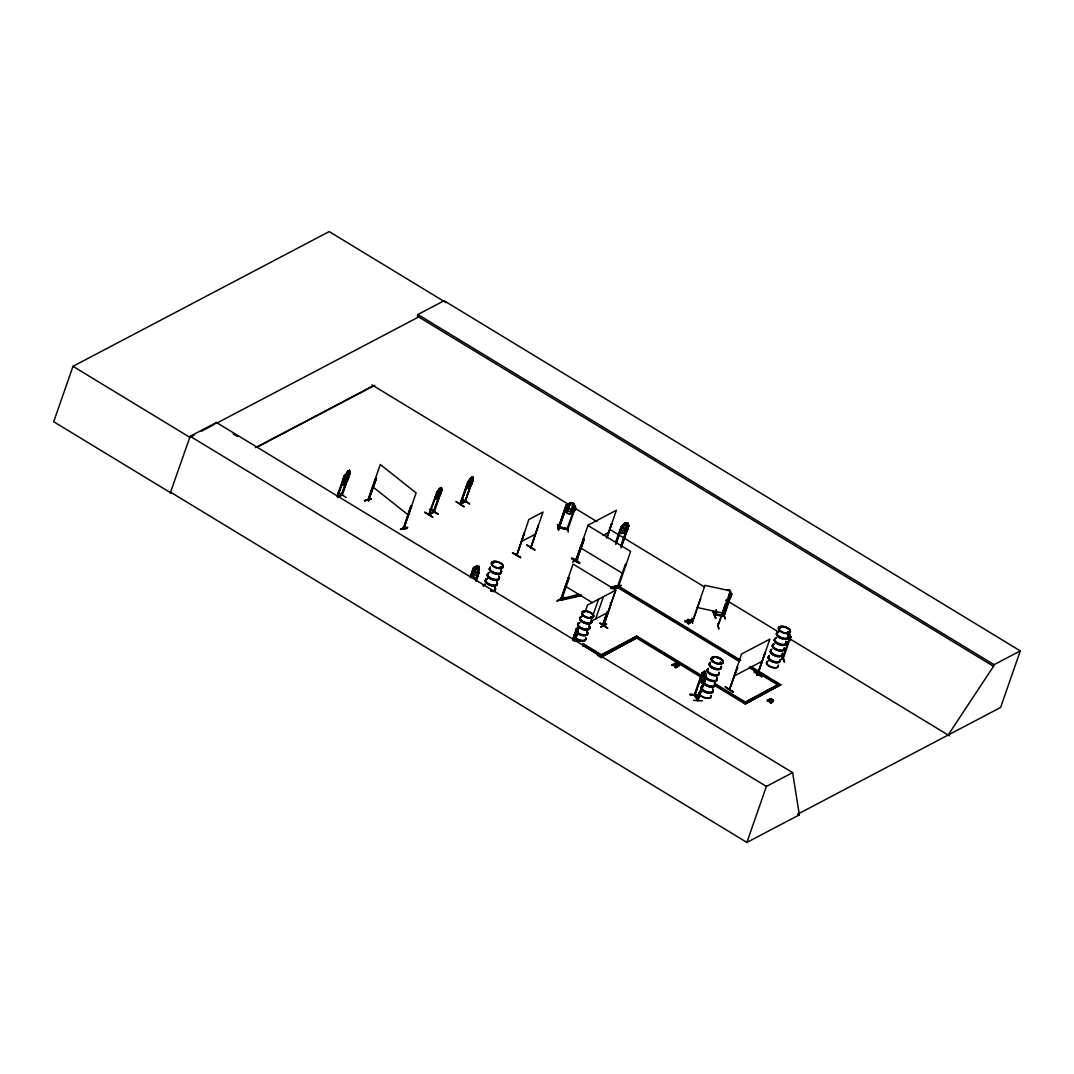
<?xml version="1.0" encoding="UTF-8"?>
<svg xmlns="http://www.w3.org/2000/svg" width="1074" height="1074" viewBox="0 0 1074 1074"><rect width="100%" height="100%" fill="white"/><g stroke="black" fill="none" stroke-linecap="round" stroke-linejoin="round"><path stroke-width="1.5" d="M400.696 529.079C413.302 524.193 405.999 530.918 400.656 529.012M704.49 681.856C698.516 689.938 701.94 665.907 701.107 681.654L702.141 683.48M705.484 677.721L697.617 700.57L694.234 695.026L701.98 672.928L704.732 671.169L702.235 683.601M672.391 665.611C670.78 664.497 675.291 665.061 675.788 667.733L677.519 666.82L677.197 666.068L675.653 667.249L677.197 666.068M672.579 665.128L674.056 664.725L675.653 667.249M685.373 621.953C691.2 621.457 681.077 619.51 687.414 622.101M474.252 567.878L473.486 567.542L470.17 577.033M566.951 505.384L559.192 527.817L566.965 505.371M574.711 507.438L566.83 529.509C567.247 527.374 568.388 529.509 567.878 529.576M626.572 523.293L625.833 527.723L623.685 529.321L623.887 526.529L626.504 523.239M474.936 578.054C471.11 577.087 472.547 563.367 473.043 576.295L474.936 578.174L477.89 576.416C480.253 552.237 478.319 576.845 475.473 580.39M338.135 492.429L346.07 497.383M438.098 514.352L430.218 509.157L438.326 514.298M461.471 498.954L469.687 503.76M607.696 628.183L599.748 622.974L607.615 628.29M577.409 632.546L577.45 632.371A6.216 2.98 19.2 0 0 584.538 634.882A6.216 2.98 19.2 0 0 587.72 632.317M717.754 623.766L718.788 629.082L717.942 623.86M347.976 476.614L348.459 473.567L348.943 476.212M349.09 473.419L349.399 470.264L349.963 472.963L342.176 495.154M622.222 526.636L621.121 526.622L615.617 542.451M628.397 525.723L627.74 529.307L623.981 533.174L621.39 533.536L620.168 530.328M702.383 700.852L693.442 700.369M560.547 599.654L561.621 600.071L561.058 598.715M560.829 598.822L561.769 599.144M561.621 600.071L560.735 599.534L561.541 600.017L569.26 577.852L568.347 577.517L569.26 577.852M575.476 561.111L576.469 561.447M575.664 560.99L576.577 561.044M617.617 585.988C620.597 585.961 615.59 585.934 618.302 587.102M347.56 474.386L346.58 478.615L344.929 480.602L347.654 474.439M348.674 471.177L347.694 475.42L346.043 477.393L348.594 471.124M440.649 488.254L439.655 492.483L438.004 494.456L440.555 488.2M472.01 477.702L471.016 481.944L469.365 483.918L471.916 477.648M705.323 672.982L703.269 678.889L702.973 676.284L705.229 672.968M694.448 695.522L702.799 673.17M695.24 694.838L694.824 694.234L698.033 700.516M697.63 699.241L697.818 699.671M577.517 633.942L574.751 639.258L575.637 632.304M578.416 628.706L575.194 640.238M349.654 472.963L341.613 495.356L349.037 474.319M436.836 492.281L428.593 514.728L433.896 511.936M468.707 481.743L467.714 481.998L459.941 504.189L465.055 501.41M526.837 545.23L534.798 550.17M603.763 626.021L602.944 626.008M737.341 667.222L729.38 689.844L737.623 667.397L736.871 667.478L737.623 667.397M757.801 674.969L756.888 674.996L757.788 673.922M341.693 494.295L342.418 494.322M428.66 514.647L429.479 514.647L437.252 492.268M433.278 512.217L442.005 489.959M433.654 511.358L434.446 511.305L434.138 512.217L429.023 514.862M464.975 500.793L465.74 500.846M574.59 641.353C579.732 629.337 580.161 617.631 572.885 639.916M578.255 628.693L576.201 634.6L578.188 628.129M702.705 673.103L701.98 672.928M446.019 302.586L329.181 231.581L72.992 366.315L53.7 421.733L170.538 492.724M170.699 492.268L746.9 842.419L799.392 814.817L797.995 814.011L799.351 814.83L792.625 772.636L216.411 422.485L190.192 436.272L170.256 493.047L171.169 492.55M216.411 422.485L216.049 423.532L418.659 316.978M337.223 496.054L344.392 475.473L345.318 475.151M337.505 496.215L344.875 475.218M337.988 495.973L345.304 475.339M341.331 495.181L346.902 479.326M344.392 475.473C338.189 491.14 348.755 483.649 350.03 472.896L349.493 470.318L347.6 471.285L349.426 470.412M798.036 813.985L1000.606 707.457L1020.3 650.898L444.086 300.747L417.867 314.534L417.303 316.145L993.517 666.296L948.154 735.032M364.529 500.914L371.497 498.698L364.636 500.43M368.838 499.853C367.321 497.853 370.181 501.786 367.885 500.202L380.29 464.492L416.121 492.939L403.69 528.596L411.664 506.337L410.818 505.921L403.663 528.556M376.45 478.373L368.463 500.632L376.45 478.373L375.833 477.903L368.113 500.054L368.812 500.578M411.06 505.867L403.448 528.072L404.039 528.542M438.326 514.258L430.191 509.13M433.305 512.244L438.877 496.389M434.191 512.164L441.844 489.972L441.454 487.381L436.366 492.536M440.729 493.476L441.911 489.905M432.728 517.144C430.768 515.48 415.316 506.686 432.701 517.198M468.559 481.971L460.222 504.35L468.197 481.743M460.424 504.35L468.653 481.676M467.928 482.172L470.922 477.729L472.721 476.775L473.285 479.474L464.935 501.88L465.472 500.618M472.13 482.938C473.164 484.589 464.398 490.348 469.137 487.381C469.727 486.025 475.312 479.622 472.439 479.514L465.002 501.84L472.909 479.259M464.062 506.646C448.207 496.457 459.43 503.867 463.834 506.78M469.392 503.907L461.565 498.578M470.452 577.007L473.795 567.408M470.654 577.543L473.97 568.039M470.936 577.517L474.413 567.676M475.755 580.376L478.239 572.482L479.165 572.992M475.957 580.9L478.722 572.979M476.238 580.873C477.729 576.429 481.447 569.327 476.708 565.756L473.755 567.502L474.359 568.039M512.607 552.694L520.581 557.607L512.432 552.868M516.822 555.298L524.434 532.825L516.782 555.325L517.212 554.573M530.784 548.009L538.342 525.522L530.744 547.982M531.066 547.203L530.663 547.982L543.028 512.043L528.878 519.494L516.755 555.285M567.153 505.612L566.119 505.25L558.319 527.576L567.797 529.777M558.52 527.643L566.119 505.25M558.601 530.059L558.144 524.434L557.473 524.783L558.601 530.059L557.54 524.73M567.703 529.764L575.489 507.398C573.986 506.512 577.02 509.506 574.415 511.13L569.985 513.922L566.736 513.144L564.763 508.901L566.83 513.117M568.186 532.248L567.797 526.676M578.658 594.325L560.494 599.024L561.756 600.071L581.316 595.708M560.682 599.735L573.033 564.051L615.684 589.962L603.36 625.793M562.87 597.856L557.567 600.702C577.53 591.143 546.25 605.588 560.816 599.574L568.535 577.409M561.219 600.097L561.527 599.265M584.189 538.504L575.57 561.152L588.122 525.119L616.422 510.244L606.756 537.859M575.597 561.219L583.477 538.866L584.202 539.309L576.376 561.621L576.349 560.158M576.188 561.527L584.202 539.309M579.53 563.42C562.414 554.654 577.342 558.292 579.53 563.447M579.987 562.816L571.798 558.346M606.474 537.685L611.737 523.709L607.24 537.604M572.549 639.849L576.845 628.854A6.229 2.98 19.2 0 1 577.799 628.438M572.617 640.319L576.416 628.76M572.939 640.386L576.738 628.84L578.295 626.974M574.254 641.285L577.007 633.365M585.317 611.388L587.518 605.065L615.818 590.176L603.212 626.276M615.818 542.639L621.336 526.81L622.074 526.77M615.751 543.941L621.269 528.113M615.952 544.129L622.182 526.475M593.049 615.08L598.567 599.252M620.732 546.263L626.249 530.435M595.708 618.852L603.427 596.688M620.933 546.451L628.787 525.777L627.578 522.568L625.014 523.011M621.416 546.169L628.585 525.589M621.067 547.941L628.908 525.736M600.822 627.001C610.717 623.121 606.125 622.571 600.957 627.015M607.266 612.046L602.581 625.229L607.078 612.14M610.999 587.747L616.127 585.961L617.389 587.008L612.261 588.794M603.427 624.759L602.742 624.33L602.554 625.162M615.764 588.458L621.121 585.558M602.876 626.088L611.133 603.642L603.695 626.008M603.722 626.061L603.749 624.974M618.221 587.048L617.496 586.619L625.39 564.347L626.115 564.79L625.39 564.347M617.55 586.673C618.517 584.269 619.336 588.109 617.416 586.565M618.087 587.035L618.49 586.283M739.449 661.557L618.074 587.8L630.626 551.418L587.975 525.508M740.724 660.322L619.336 586.565L618.074 587.8M621.188 585.182L615.952 588.015M601.668 656.858L638.318 637.03L601.668 656.858L583.437 645.783A6.243 2.98 19.2 0 0 582.833 644.064M618.825 646.078L636.761 636.077L702.289 675.895M684.756 621.604C684.903 619.389 689.159 620.732 687.253 622.558L686.783 622.276M688.125 623.175L689.884 623.162A1.651 0.792 19.2 0 0 689.441 622.625L687.561 622.115L689.602 622.168A1.651 0.792 19.2 0 1 690.045 622.705L688.555 624.007C688.501 623.229 690.246 621.698 686.944 621.819M675.197 667.37L674.606 665.195L671.948 664.967M675.788 667.733L677.681 666.363M693.254 620.504L692.582 621.027L704.974 585.357L730.468 590.861L717.687 626.464L725.326 604.058M693.025 620.906L700.691 598.728M714.962 617.295C708.182 597.775 721.07 632.156 713.19 611.925M716.318 609.884L714.747 614.865L716.385 610.072M716.626 611.603L715.499 614.999L715.902 613.979M715.673 614.972L715.042 613.818M689.911 694.771L699.026 694.838L690.072 694.314M717.929 625.618L717.687 626.437M717.647 626.209L718.305 625.484M701.08 676.365L702.248 672.821L694.918 695.59M723.151 613.549L725.125 618.53M694.61 695.643L694.985 694.354M729.246 596.607L729.917 590.19L726.736 589.76M723.42 615.174C723.124 617.912 722.52 614.18 724.185 615.335M723.017 616.167L730.897 593.788M731.032 593.788L723.876 616.342L714.841 614.865M697.59 699.174L697.335 700.1C697.294 690.958 709.592 680.07 704.625 671.169L702.034 676.472L702.047 679.775L702.812 680.997L704.302 680.137M705.685 678.406L705.068 677.882L697.617 700.53M725.38 686.877C749.504 702.879 708.813 676.754 733.394 691.723M753.814 671.948L761.949 677.076M743.664 703.054L779.281 683.762L779.039 684.447M715.23 685.776L745.222 703.994L780.825 684.702L750.713 666.404M756.915 675.049L765.171 652.603L757.734 674.955M782.087 656.415L784.611 661.92L782.584 656.429M767.749 700.825L767.641 699.765L771.454 702.087C774.287 701.644 768.836 704.329 771.092 702.275L768.259 700.557L767.198 701.054L767.36 699.926M788.343 639.513L788.987 633.056L790.92 637.097L789.699 640.614L785.349 643.662M782.382 658.093C781.053 660.658 783.926 656.107 783.04 659.261L790.665 636.855L789.82 636.734L790.92 637.097M790.196 636.748L782.073 659.074L783 659.235M767.588 701.282L768.259 700.557M782.047 658.845L783.013 659.006L782.463 658.053M784.087 661.839L782.234 656.389M770.85 703.269L771.092 702.275M767.48 700.235L771.454 702.087M771.293 702.544L771.951 701.819M745.222 703.994L780.825 684.702M746.9 842.419L766.393 786.423L792.625 772.636M993.517 666.296L994.081 664.685L1020.3 650.898M492.711 562.763L493.624 562.843M500.081 567.341L500.967 566.884M500.162 567.139L500.672 567.663M501.585 567.878L500.471 566.938M583.598 612.663L583.075 612.073L584.001 612.408M590.552 617.147L590.928 616.557L591.062 617.335M591.264 617.147L591.774 616.879M712.747 658.08L713.512 658.268M713.163 657.906L713.337 658.416M720.614 662.591L719.969 662.765L720.681 662.255M720.359 662.376L721.446 663.088L720.318 662.833M721.057 662.685L721.486 662.645M721.768 663.074L720.359 663.182M780.476 627.35L779.684 627.471L780.288 627.995M780.691 627.74L779.657 627.538L780.342 627.834M788.061 632.72L787.618 631.888M788.209 631.888L788.665 632.881M787.766 632.868L788.96 632.653M731.005 593.828L731.676 594.164M520.621 557.54L512.58 552.734M347.681 471.338L344.7 477.876L345.13 479.353L348.164 476.051M348.406 473.674L346.566 474.533L344.499 478.454L344.016 482.562L347.05 479.259M439.575 488.267L436.662 494.953L437.105 496.43L438.259 495.812C441.213 495.45 441.092 483.166 441.844 489.972L441.562 489.811M671.787 665.236L673.089 664.094L677.613 666.269L679.09 665.759L676.204 663.557L674.942 663.477L678.634 665.397L674.432 663.571L675.814 666.793M566.991 505.666L566.132 505.424M691.817 618.194L692.69 623.39M346.66 474.52L343.586 478.91L346.566 474.533M344.7 484.065L347.788 479.662M436.662 492.765L439.655 488.321M437.695 497.866L440.77 493.476L437.776 497.92L435.896 498.819C435.252 492.214 434.903 501.719 437.776 497.92M471.016 477.782L467.714 481.998M627.578 522.729L625.068 523.078L622.625 526.703L621.698 529.334L622.652 531.2L624.316 530.959L626.692 528.65L627.511 522.662M477.232 566.938L475.044 570.858L475.755 573.449L477.339 571.14L477.138 566.938M698.852 695.173L689.723 694.462M569.247 506.216L571.314 503.438L572.361 503.679L572.388 506.915M713.66 611.925L715.485 617.402M713.794 611.589L715.459 617.282M576.483 635.741L575.61 636.681L576.04 632.344L578.161 627.068M729.447 688.783L729.958 688.555M756.955 674.996L757.251 674.203M364.489 500.793L371.255 499.034M342.136 495.127L337.491 497.517M429.667 513.869L429.144 514.097M461.028 503.317L460.209 503.303L465.136 501.303M625.068 522.984L621.242 526.797L625.001 522.931M621.403 533.375L623.967 533.093L627.74 529.307M572.509 562.158L577.812 559.312M568.146 528.972L558.802 526.864M493.06 562.951L492.577 562.615M501.84 567.743L501.102 567.81M590.942 617.255L591.68 616.61M719.996 662.524L721.715 662.913M787.524 632.264L788.195 631.928M571.851 508.458L569.26 509.344L568.71 507.76M785.322 643.594L789.699 640.614M704.732 671.169L702.275 672.915L702.718 673.452M726.225 600.675L730.589 597.668L731.837 594.217L729.823 590.27M726.239 600.728L730.495 597.614M714.666 614.637L723.903 616.14M724.225 615.536L723.326 615.402M724.064 616.342L731.622 593.976M569.985 513.869L574.308 511.023M583.477 538.866L584.014 539.403M612.019 523.87L611.267 523.964M611.401 603.816L610.65 603.897M603.185 625.175L603.83 624.706L602.984 624.195M765.44 652.764L764.688 652.858M729.582 689.374L741.557 654.012L769.857 639.137L757.385 675.21M194.193 435.024L189.83 437.319L72.992 366.315M201.482 431.184L214.599 424.297M255.531 447.643L373.296 385.714M259.076 446.166L374.799 385.298M345.224 475.42L347.6 471.204M343.935 481.743L345.815 480.776L348.674 476.359M342.901 485.005L344.794 484.038M337.411 496.779L341.532 494.604M337.692 496.94L341.814 494.778M338.592 496.631L341.921 494.872M433.507 511.667L429.251 514.07L433.775 511.842M460.733 503.303L464.867 501.128M460.37 504.324L465.552 501.612M521.172 541.658L535.308 534.208M603.051 535.376L608.703 532.395M619.336 586.565L618.315 587.116L739.691 660.872M590.848 621.416L608.099 612.341M601.386 654.684L636.761 636.077M602.621 654.603L615.885 647.622M687.253 622.558L689.253 623.108L687.991 623.632M733.837 676.177L762.137 661.289M748.081 700.731L771.669 688.327M774.609 686.769L777.563 685.225M770.42 703L772.381 702.087M477.299 574.697L475.393 575.557L474.225 574.348L473.809 571.046L476.789 565.864L478.548 567.69M558.292 527.388L567.77 529.549M559.541 526.998L558.735 526.81M729.501 689.857L729.716 689.052M492.885 562.561L493.047 562.548M583.759 612.193L583.048 612.126M433.789 511.962L434.124 511.157M411.664 506.337L410.818 505.921M403.233 527.455L404.066 527.817M611.24 587.048L616.127 585.961M581.544 595.009L561.997 599.373L560.735 598.325M610.878 588.458L617.389 587.008M787.672 632.022L788.584 632.304M788.423 632.546L788.034 632.787M575.946 560.172L576.751 560.641M783.214 658.416L782.396 658.295M715.767 614.167L723.232 615.174M705.376 678.379L705.806 673.062L704.611 671.29M704.517 681.95L705.833 678.432L697.979 700.516M697.818 699.429L694.811 695.066M590.915 616.798L591.693 617M720.761 662.913L721.54 662.725M368.328 499.195L368.046 500.001M403.556 527.159L404.321 527.723L403.421 527.347M727.595 590.378L728.628 590.552M714.948 614.033L723.151 615.402M697.254 607.522L722.762 613.026M500.981 567.716L501.733 567.394L500.9 567.448M501.169 568.012L500.242 567.394M578.161 628.666L578.188 626.961M574.63 637.526L574.859 639.272M559.514 526.784L567.005 528.757M591.438 616.691L592.311 617.429M603.158 624.276L603.789 624.665M590.928 617.308L590.566 616.932M610.448 602.89L611.173 603.333L610.274 602.997M526.945 544.894L534.959 549.74M417.867 314.534L994.081 664.685M371.94 384.881L568.267 504.189M575.436 508.539L596.929 521.602M609.831 529.442L704.45 586.941M725.957 600.017L777.563 631.378M790.464 639.218L949.51 735.865M472.721 476.775L470.922 477.809L468.935 481.77L468.022 484.401L468.465 485.878L469.62 485.273C472.573 484.898 472.453 472.627 473.204 479.42M580.255 547.659L622.907 573.583M466.707 485.69L467.405 488.214M623.39 589.868L650.522 606.354M653.368 608.085L739.046 660.148M750.471 667.102L780.583 685.4M749.679 666.941L778.247 684.299L778.006 684.997L749.437 667.639M768.098 701.013L771.011 702.799M565.313 586.203L592.324 602.621M715.083 683.682L744.94 701.819M636.52 636.775L697.778 674.002M716.264 685.239L743.275 701.644M701.255 676.445L637.285 637.567L637.043 638.265L701.013 677.13M714.049 684.219L745.463 703.309M342.968 484.898L342.431 482.36M583.303 643.688L602.944 655.623L602.702 656.321L597.09 652.911M583.061 644.387L585.867 646.092M590.069 648.642L594.284 651.206M583.665 645.085L601.91 656.174M233.246 433.977L237.555 436.594M597.319 655.221L601.628 657.825M190.192 436.272L766.393 786.423M725.42 618.96L723.312 613.093M372.571 486.656L408.402 515.104M615.885 586.646L617.147 587.693M695.133 695.093L697.858 699.684M788.907 633.136L790.813 637.11M466.774 485.623L467.338 488.321M499.007 577.866A6.243 2.98 19.2 0 1 492.013 579.718A6.243 2.98 19.2 0 1 488.173 573.932M498.712 576.617A6.337 3.034 19.2 0 1 492.899 579.665A6.337 3.034 19.2 0 1 488.227 573.529M496.712 582.095A6.229 2.98 19.2 0 1 494.483 585.545A6.229 2.98 19.2 0 1 486.576 582.672A6.229 2.98 19.2 0 1 487.435 578.711M500.846 570.495A6.337 3.034 19.2 0 1 495.033 573.556A6.337 3.034 19.2 0 1 490.348 567.421M498.86 575.946A6.243 2.98 19.2 0 1 493.919 579.154A6.243 2.98 19.2 0 1 487.851 573.462M488.536 572.912A6.243 2.98 19.2 0 1 489.556 572.563M501.142 571.757A6.243 2.98 19.2 0 1 494.147 573.61A6.243 2.98 19.2 0 1 490.308 567.824M498.819 576.295A6.337 3.034 19.2 0 1 493.02 579.356A6.337 3.034 19.2 0 1 488.334 573.221M500.954 570.187A6.337 3.034 19.2 0 1 495.141 573.234A6.337 3.034 19.2 0 1 490.469 567.099M500.994 569.824A6.243 2.98 19.2 0 1 496.054 573.033A6.243 2.98 19.2 0 1 489.986 567.341M496.51 582.645A6.216 2.98 19.2 0 1 490.805 585.652A6.216 2.98 19.2 0 1 486.227 579.624M496.658 582.35A6.269 2.994 19.2 0 1 494.416 585.827A6.269 2.994 19.2 0 1 486.455 582.94A6.269 2.994 19.2 0 1 487.314 578.953M494.886 587.612A6.337 3.034 19.2 0 1 490.657 591.022M483.394 585.827A6.337 3.034 19.2 0 1 484.387 584.524M495.423 588.163A6.243 2.98 19.2 0 1 490.764 590.619M483.609 585.491A6.243 2.98 19.2 0 1 484.602 584.229M494.564 588.284A6.243 2.98 19.2 0 1 493.167 591.64M483.555 585.8A6.243 2.98 19.2 0 1 485.26 584.9M494.778 587.921A6.337 3.034 19.2 0 1 493.355 591.344M483.287 586.136A6.337 3.034 19.2 0 1 485.327 584.498M588.901 626.639A6.243 2.98 19.2 0 1 586.659 630.102A6.243 2.98 19.2 0 1 578.738 627.229A6.243 2.98 19.2 0 1 579.598 623.256M589.102 626.29A6.337 3.034 19.2 0 1 586.834 629.807A6.337 3.034 19.2 0 1 578.792 626.88A6.337 3.034 19.2 0 1 579.651 622.853M587.089 631.807A6.229 2.98 19.2 0 1 585.075 635.244A6.229 2.98 19.2 0 1 577.275 632.693M576.416 631.794A6.229 2.98 19.2 0 1 576.094 629.324M576.053 630.505A6.216 2.98 19.2 0 1 576.926 628.397M591.237 620.168A6.337 3.034 19.2 0 1 588.968 623.685A6.337 3.034 19.2 0 1 580.913 620.772A6.337 3.034 19.2 0 1 581.786 616.731M589.25 625.618A6.243 2.98 19.2 0 1 583.531 628.626A6.243 2.98 19.2 0 1 578.926 622.584M591.022 620.517A6.243 2.98 19.2 0 1 585.303 623.538A6.243 2.98 19.2 0 1 580.698 617.496M589.223 625.967A6.337 3.034 19.2 0 1 586.954 629.485A6.337 3.034 19.2 0 1 578.899 626.572A6.337 3.034 19.2 0 1 579.772 622.531M591.344 619.859A6.337 3.034 19.2 0 1 586.323 623.121A6.337 3.034 19.2 0 1 580.161 617.335M580.859 616.771A6.337 3.034 19.2 0 1 581.893 616.422M591.895 620.396A6.243 2.98 19.2 0 1 584.135 621.953A6.243 2.98 19.2 0 1 582.081 616.114M586.901 632.317A6.216 2.98 19.2 0 1 584.887 635.754A6.216 2.98 19.2 0 1 577.114 633.204M576.241 632.304A6.216 2.98 19.2 0 1 575.933 629.847M587.048 632.022A6.269 2.994 19.2 0 1 585.021 635.486A6.269 2.994 19.2 0 1 577.181 632.908M576.308 632.009A6.269 2.994 19.2 0 1 575.986 629.525M576.684 628.975A6.269 2.994 19.2 0 1 577.705 628.626M585.679 638.52A6.337 3.034 19.2 0 1 578.564 640.399A6.337 3.034 19.2 0 1 574.671 634.519M585.464 638.855A6.243 2.98 19.2 0 1 578.456 640.708A6.243 2.98 19.2 0 1 574.63 634.922M585.786 638.198A6.337 3.034 19.2 0 1 578.671 640.077A6.337 3.034 19.2 0 1 574.791 634.197M585.827 637.835A6.243 2.98 19.2 0 1 578.819 639.688A6.243 2.98 19.2 0 1 574.993 633.888M583.665 644.319A6.337 3.034 19.2 0 1 583.464 645.904M583.034 643.715A6.337 3.034 19.2 0 1 583.357 646.212M583.692 643.944A6.243 2.98 19.2 0 1 582.82 646.065M785.591 641.97A6.243 2.98 19.2 0 1 780.65 645.179A6.243 2.98 19.2 0 1 774.582 639.486M785.792 641.621A6.337 3.034 19.2 0 1 780.785 644.883A6.337 3.034 19.2 0 1 774.609 639.097M775.307 638.533A6.337 3.034 19.2 0 1 776.341 638.184M784.302 648.025A6.243 2.98 19.2 0 1 777.294 649.877A6.243 2.98 19.2 0 1 773.468 644.091M784.436 647.649A6.243 2.98 19.2 0 1 777.428 649.502A6.243 2.98 19.2 0 1 773.602 643.715M787.927 635.499A6.337 3.034 19.2 0 1 785.658 639.017A6.337 3.034 19.2 0 1 777.616 636.103A6.337 3.034 19.2 0 1 778.475 632.062M786.463 641.849A6.256 2.994 19.2 0 1 779.442 643.702A6.256 2.994 19.2 0 1 775.603 637.902M787.725 635.862A6.256 2.994 19.2 0 1 785.497 639.325A6.256 2.994 19.2 0 1 777.549 636.452A6.256 2.994 19.2 0 1 778.408 632.465M785.913 641.299A6.337 3.034 19.2 0 1 780.892 644.561A6.337 3.034 19.2 0 1 774.716 638.775M775.415 638.225A6.337 3.034 19.2 0 1 776.462 637.862M788.034 635.19A6.337 3.034 19.2 0 1 785.765 638.708A6.337 3.034 19.2 0 1 777.724 635.781A6.337 3.034 19.2 0 1 778.583 631.754M788.074 634.828A6.243 2.98 19.2 0 1 782.355 637.835A6.243 2.98 19.2 0 1 777.751 631.794M780.127 661.141A6.243 2.98 19.2 0 1 772.273 661.852A6.243 2.98 19.2 0 1 769.185 656.362M780.248 659.96A6.337 3.034 19.2 0 1 773.132 661.839A6.337 3.034 19.2 0 1 769.239 655.959M778.247 665.41A6.243 2.98 19.2 0 1 771.239 667.263A6.243 2.98 19.2 0 1 767.413 661.477M778.368 665.074A6.243 2.98 19.2 0 1 770.608 666.632A6.243 2.98 19.2 0 1 768.554 660.792M784.114 648.562A6.243 2.98 19.2 0 1 776.354 650.106A6.243 2.98 19.2 0 1 774.3 644.279M784.248 648.24A6.269 2.994 19.2 0 1 777.227 650.092A6.269 2.994 19.2 0 1 773.374 644.279M782.369 653.851A6.337 3.034 19.2 0 1 775.253 655.731A6.337 3.034 19.2 0 1 771.36 649.851M780.395 659.275A6.256 2.994 19.2 0 1 773.374 661.141A6.256 2.994 19.2 0 1 769.534 655.341M782.167 654.187A6.256 2.994 19.2 0 1 775.146 656.039A6.256 2.994 19.2 0 1 771.307 650.24M780.355 659.651A6.337 3.034 19.2 0 1 773.24 661.53A6.337 3.034 19.2 0 1 769.346 655.65M782.476 653.529A6.337 3.034 19.2 0 1 775.374 655.409A6.337 3.034 19.2 0 1 771.481 649.528M782.516 653.167A6.243 2.98 19.2 0 1 775.509 655.019A6.243 2.98 19.2 0 1 771.682 649.233M719.016 674.136A6.243 2.98 19.2 0 1 711.149 674.848A6.243 2.98 19.2 0 1 708.075 669.357M719.124 672.955A6.337 3.034 19.2 0 1 712.008 674.834A6.337 3.034 19.2 0 1 708.115 668.954M716.613 677.533A6.243 2.98 19.2 0 1 712.451 680.889A6.243 2.98 19.2 0 1 705.296 675.774M716.734 677.17A6.243 2.98 19.2 0 1 712.572 680.527A6.243 2.98 19.2 0 1 705.43 675.412M721.258 666.847A6.337 3.034 19.2 0 1 714.143 668.726A6.337 3.034 19.2 0 1 710.25 662.846M719.271 672.27A6.256 2.994 19.2 0 1 712.263 674.136A6.256 2.994 19.2 0 1 708.424 668.337M721.043 667.182A6.256 2.994 19.2 0 1 714.035 669.035A6.256 2.994 19.2 0 1 710.196 663.235M719.231 672.646A6.337 3.034 19.2 0 1 712.116 674.526A6.337 3.034 19.2 0 1 708.222 668.646M721.366 666.524A6.337 3.034 19.2 0 1 714.25 668.404A6.337 3.034 19.2 0 1 710.357 662.524M721.392 666.162A6.243 2.98 19.2 0 1 714.385 668.015A6.243 2.98 19.2 0 1 710.558 662.228M712.841 690.73A6.243 2.98 19.2 0 1 705.833 692.582A6.243 2.98 19.2 0 1 702.007 686.796M712.532 689.468A6.337 3.034 19.2 0 1 706.732 692.529A6.337 3.034 19.2 0 1 702.047 686.393M711.042 695.845A6.229 2.98 19.2 0 1 703.295 697.402A6.229 2.98 19.2 0 1 701.255 691.575M711.163 695.496A6.229 2.98 19.2 0 1 703.416 697.039A6.229 2.98 19.2 0 1 701.376 691.213M716.922 678.983A6.243 2.98 19.2 0 1 712.25 681.44A6.243 2.98 19.2 0 1 705.215 677.157M717.11 678.486A6.256 2.994 19.2 0 1 712.424 680.943A6.256 2.994 19.2 0 1 705.376 676.66M714.666 683.359A6.337 3.034 19.2 0 1 711.203 686.863A6.337 3.034 19.2 0 1 703.282 682.42M712.693 688.796A6.256 2.994 19.2 0 1 707.753 692.018A6.256 2.994 19.2 0 1 701.658 686.313M702.342 685.762A6.256 2.994 19.2 0 1 703.376 685.413M714.975 684.621A6.256 2.994 19.2 0 1 710.29 687.078A6.256 2.994 19.2 0 1 703.242 682.796M712.653 689.159A6.337 3.034 19.2 0 1 706.84 692.206A6.337 3.034 19.2 0 1 702.154 686.071M714.774 683.037A6.337 3.034 19.2 0 1 711.31 686.541A6.337 3.034 19.2 0 1 703.389 682.111M714.814 682.688A6.243 2.98 19.2 0 1 712.129 686.165A6.243 2.98 19.2 0 1 704.114 682.675M400.589 529.388L407.422 527.737L400.495 529.469M346.15 480.964L345.64 481.447L345.586 479.622L343.599 482.535L345.466 479.286L345.452 477.111L345.976 478.574L347.922 475.822L346.083 478.937L346.15 480.964M674.794 663.947L678.473 665.867L674.794 663.947M687.749 620.302C691.696 625.149 693.804 619.537 687.803 619.376C686.836 623.095 696.247 622.678 687.749 620.302M687.91 619.846L691.602 621.765L687.91 619.846M769.628 699.59C773.575 704.423 775.683 698.825 769.682 698.65C768.716 702.369 778.126 701.953 769.628 699.59M769.789 699.12C774.112 703.806 773.871 698.516 769.279 699.214C770.837 704.007 777.388 700.678 769.816 699.08M567.663 505.854L566.75 508.485L568.119 511.049L570.213 511.533L573.019 509.908L573.65 503.33L575.637 507.626L573.57 503.411L570.415 502.592L565.998 505.438L570.442 502.753L573.583 503.464L569.985 513.922L566.75 513.197L570.415 502.645L567.663 505.854M692.059 622.316C685.843 623.309 687.347 616.543 692.059 622.316M679.251 665.491C673.049 666.484 674.553 659.718 679.251 665.491M343.546 479.152L344.016 481.796L343.546 479.152M492.953 565.582A6.229 2.98 19.2 0 0 503.075 567.166A6.229 2.98 19.2 0 0 496.242 561.34A6.229 2.98 19.2 0 0 492.953 565.582M494.604 585.196A6.216 2.98 19.2 0 0 496.819 581.746A6.269 2.994 19.2 0 1 494.577 585.37A6.269 2.994 19.2 0 1 486.616 582.484A6.269 2.994 19.2 0 1 487.475 578.497A6.216 2.98 19.2 0 0 486.71 582.323A6.216 2.98 19.2 0 0 494.604 585.196M492.791 566.105A6.216 2.98 19.2 0 0 502.887 567.676A6.216 2.98 19.2 0 0 496.067 561.863A6.216 2.98 19.2 0 0 492.791 566.105M492.872 565.783A6.269 2.994 19.2 0 0 503.048 567.367A6.269 2.994 19.2 0 0 496.175 561.501A6.269 2.994 19.2 0 0 492.872 565.783M583.357 615.254A6.229 2.98 19.2 0 0 593.466 616.838A6.229 2.98 19.2 0 0 586.632 611.012A6.229 2.98 19.2 0 0 583.357 615.254M583.182 615.778A6.216 2.98 19.2 0 0 593.278 617.349A6.216 2.98 19.2 0 0 586.458 611.536A6.216 2.98 19.2 0 0 583.182 615.778M583.249 615.469A6.269 2.994 19.2 0 0 593.439 617.053A6.269 2.994 19.2 0 0 586.565 611.187A6.269 2.994 19.2 0 0 583.249 615.469M780.033 630.586A6.243 2.98 19.2 0 0 790.182 632.156A6.243 2.98 19.2 0 0 783.335 626.317A6.243 2.98 19.2 0 0 780.033 630.586M779.858 631.109A6.243 2.98 19.2 0 0 789.994 632.693A6.243 2.98 19.2 0 0 783.147 626.854A6.243 2.98 19.2 0 0 779.858 631.109M779.939 630.8A6.269 2.994 19.2 0 0 790.128 632.385A6.269 2.994 19.2 0 0 783.255 626.518A6.269 2.994 19.2 0 0 779.939 630.8M712.841 661.007A6.243 2.98 19.2 0 0 722.99 662.591A6.243 2.98 19.2 0 0 716.143 656.751A6.243 2.98 19.2 0 0 712.841 661.007M712.666 661.53A6.243 2.98 19.2 0 0 722.802 663.114A6.243 2.98 19.2 0 0 715.955 657.275A6.243 2.98 19.2 0 0 712.666 661.53A6.229 2.98 19.2 0 0 722.789 663.114A6.229 2.98 19.2 0 0 715.955 657.288A6.229 2.98 19.2 0 0 712.666 661.544M712.747 661.235A6.269 2.994 19.2 0 0 722.936 662.819A6.269 2.994 19.2 0 0 716.063 656.952A6.269 2.994 19.2 0 0 712.747 661.235"/></g></svg>
